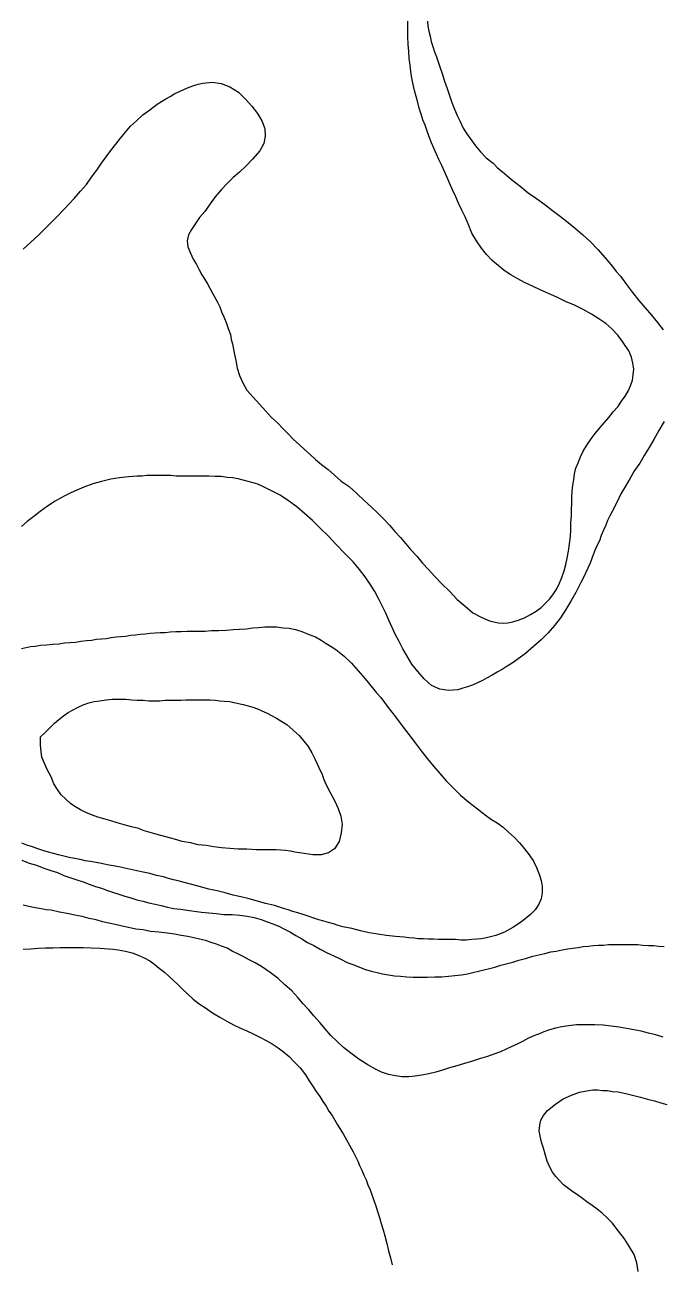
# Model space of a CAD drawing. Header units: inches. Extents: x 401374 to 405300, y 6332180 to 6336621.
# Drawn here: x 403706.3 to 403845.4, y 6335778.4 to 6336048.7 of the extents above; entities that cross this region are included whole.
import ezdxf

# ---------------------------------------------------------------- set-up
doc = ezdxf.new("R2010")
doc.units = ezdxf.units.IN
doc.header["$MEASUREMENT"] = 0

msp = doc.modelspace()

# ---------------------------------------------------------------- linework, layer by layer
for points in [[(403706, 6335999.8), (403707.7, 6336001.3), (403709.5, 6336003), (403711.3, 6336004.8), (403713.1, 6336006.6), (403715, 6336008.6), (403716, 6336009.7), (403717.1, 6336010.8), (403718.5, 6336012.4), (403719.8, 6336013.9), (403720.9, 6336015.5), (403722.1, 6336017), (403723.1, 6336018.5), (403724.1, 6336019.9), (403725.1, 6336021.3), (403726.2, 6336022.7), (403727.2, 6336024), (403728.3, 6336025.3), (403729.4, 6336026.6), (403730.7, 6336027.8), (403732.1, 6336029.1), (403733.6, 6336030.2), (403735.2, 6336031.4), (403737.1, 6336032.6), (403738.1, 6336033.1), (403739.1, 6336033.7), (403740.1, 6336034.2), (403741.2, 6336034.7), (403742.2, 6336035.1), (403743.2, 6336035.5), (403744.2, 6336035.8), (403745.2, 6336036), (403747.2, 6336036.2), (403749.2, 6336035.9), (403751.1, 6336035.2), (403753, 6336034), (403754.5, 6336032.5), (403755.9, 6336031), (403757.1, 6336029.4), (403758.1, 6336027.8), (403758.7, 6336026.1), (403758.8, 6336024.4), (403758.5, 6336022.8), (403757.6, 6336021.2), (403756, 6336019.4), (403754.6, 6336017.9), (403753.2, 6336016.6), (403751.8, 6336015.4), (403750.5, 6336014.1), (403749.2, 6336012.7), (403747.9, 6336011.2), (403746.6, 6336009.4), (403745.6, 6336008), (403744.5, 6336006.7), (403743.6, 6336005.4), (403742.7, 6336004.1), (403742.1, 6336002.9), (403741.8, 6336001.6), (403741.9, 6336000.3), (403742.5, 6335998.9), (403743.1, 6335997.6), (403743.8, 6335996.4), (403744.4, 6335995.3), (403745, 6335994.2), (403745.6, 6335993.2), (403746.2, 6335992.2), (403747.3, 6335990.2), (403748.4, 6335988.2), (403748.9, 6335987.2), (403749.3, 6335986.1), (403749.8, 6335985), (403750.3, 6335983.8), (403750.7, 6335982.5), (403751.2, 6335981.2), (403751.4, 6335980.1), (403751.7, 6335979.1), (403752, 6335977.2), (403752.4, 6335975.5), (403752.7, 6335973.8), (403753.2, 6335972.2), (403753.9, 6335970.6), (403754.8, 6335969), (403756.2, 6335967.5), (403757.6, 6335965.9), (403758.9, 6335964.5), (403760.2, 6335963.1), (403761.5, 6335961.9), (403762.7, 6335960.6), (403763.8, 6335959.5), (403765, 6335958.3), (403766.2, 6335957.2), (403767.4, 6335956.1), (403768.6, 6335955), (403769.8, 6335953.9), (403771.1, 6335952.8), (403772.5, 6335951.7), (403773.9, 6335950.5), (403775.4, 6335949.2), (403777.1, 6335948), (403778.8, 6335946.5), (403780.4, 6335945), (403781.9, 6335943.6), (403783.3, 6335942.3), (403784.7, 6335940.9), (403785.9, 6335939.6), (403787.1, 6335938.2), (403788.3, 6335936.9), (403789.5, 6335935.5), (403790.6, 6335934.2), (403791.9, 6335932.8), (403793.1, 6335931.3), (403794.4, 6335929.9), (403795.8, 6335928.4), (403797.3, 6335926.8), (403799, 6335925.2), (403800.7, 6335923.4), (403802.4, 6335921.9), (403804.1, 6335920.5), (403805.9, 6335919.5), (403807.7, 6335918.7), (403809.6, 6335918.3), (403810.7, 6335918.2), (403811.7, 6335918.3), (403812.8, 6335918.5), (403814, 6335918.9), (403815.4, 6335919.4), (403816.7, 6335920.1), (403817.9, 6335920.8), (403819, 6335921.6), (403820.9, 6335923.5), (403821.7, 6335924.6), (403822.4, 6335925.7), (403823, 6335926.9), (403823.5, 6335928.2), (403824, 6335929.6), (403824.4, 6335931), (403824.7, 6335932.4), (403825, 6335933.9), (403825.2, 6335935.5), (403825.4, 6335937.1), (403825.5, 6335938.6), (403825.5, 6335940.1), (403825.6, 6335941.6), (403825.6, 6335943), (403825.7, 6335944.4), (403825.7, 6335945.7), (403825.8, 6335947), (403825.9, 6335948.3), (403826.1, 6335949.5), (403826.3, 6335950.8), (403826.6, 6335952), (403827.1, 6335953.2), (403827.6, 6335954.5), (403828.2, 6335955.7), (403829, 6335957), (403829.9, 6335958.4), (403830.8, 6335959.6), (403831.8, 6335960.8), (403832.8, 6335962), (403833.8, 6335963.1), (403834.7, 6335964.3), (403835.7, 6335965.4), (403836.5, 6335966.6), (403837.3, 6335967.7), (403838, 6335968.8), (403838.5, 6335970), (403838.9, 6335971.2), (403839.1, 6335972.4), (403839.2, 6335973.6), (403839, 6335974.9), (403838.7, 6335976.2), (403838.1, 6335977.6), (403836.9, 6335979.4), (403835.7, 6335981), (403834.4, 6335982.4), (403833.1, 6335983.6), (403831.6, 6335984.6), (403830, 6335985.6), (403828.2, 6335986.6), (403826.3, 6335987.6), (403824.3, 6335988.4), (403822.4, 6335989.3), (403820.6, 6335990.1), (403818.8, 6335990.9), (403817.1, 6335991.7), (403815.4, 6335992.5), (403813.9, 6335993.3), (403812.4, 6335994.2), (403810.9, 6335995.1), (403809.6, 6335996.2), (403808.3, 6335997.3), (403807.1, 6335998.6), (403806, 6336000), (403804.9, 6336001.6), (403803.9, 6336003.3), (403803.1, 6336005.3), (403802.4, 6336006.8), (403801.7, 6336008.3), (403801, 6336009.8), (403800.4, 6336011.2), (403799.7, 6336012.6), (403799.1, 6336014), (403798.5, 6336015.4), (403797.9, 6336016.7), (403797.3, 6336018), (403796.7, 6336019.3), (403796.2, 6336020.5), (403795.6, 6336021.8), (403795.1, 6336023), (403794.6, 6336024.3), (403794.1, 6336025.5), (403793.7, 6336026.8), (403793.2, 6336028), (403792.8, 6336029.2), (403792.4, 6336030.5), (403792.1, 6336031.8), (403791.7, 6336033.1), (403791.4, 6336034.4), (403791.1, 6336035.7), (403790.8, 6336037.1), (403790.6, 6336038.5), (403790.4, 6336039.9), (403790.2, 6336041.4), (403790.1, 6336042.9), (403790, 6336044.5), (403789.9, 6336046.1), (403789.9, 6336047.7), (403789.9, 6336049.5)], [(403794.2, 6336049.5), (403794.3, 6336048.4), (403794.5, 6336047.3), (403794.8, 6336046.2), (403795, 6336045.1), (403795.4, 6336044), (403795.7, 6336042.8), (403796.2, 6336041.7), (403796.8, 6336039.8), (403797.4, 6336038.1), (403797.9, 6336036.4), (403798.5, 6336034.8), (403799, 6336033.3), (403799.5, 6336031.8), (403800.1, 6336030.3), (403800.7, 6336028.9), (403801.3, 6336027.6), (403802, 6336026.2), (403802.8, 6336024.9), (403803.7, 6336023.6), (403804.7, 6336022.3), (403805.8, 6336021), (403807, 6336019.7), (403808.5, 6336018.5), (403809.5, 6336017.5), (403810.5, 6336016.7), (403812.5, 6336015), (403814.4, 6336013.5), (403816.2, 6336012.1), (403818, 6336010.8), (403819.8, 6336009.5), (403821.5, 6336008.2), (403823.2, 6336006.9), (403824.9, 6336005.6), (403826.5, 6336004.3), (403828.1, 6336002.9), (403829.8, 6336001.4), (403831.4, 6335999.7), (403833, 6335997.9), (403834.6, 6335996), (403835.4, 6335994.9), (403836.3, 6335993.9), (403837.6, 6335992.1), (403838.9, 6335990.3), (403840.3, 6335988.6), (403841.7, 6335987), (403843.1, 6335985.4), (403844.4, 6335983.8), (403845.6, 6335982.2)], [(403845.8, 6335962.2), (403844.7, 6335960.2), (403843.6, 6335958.3), (403842.6, 6335956.5), (403841.5, 6335954.8), (403840.5, 6335953.1), (403839.4, 6335951.5), (403838.4, 6335949.8), (403837.4, 6335948.1), (403836.4, 6335946.4), (403835.5, 6335944.5), (403834.5, 6335942.6), (403834, 6335941.6), (403833.5, 6335940.6), (403833.1, 6335939.6), (403832.6, 6335938.5), (403832.1, 6335937.3), (403831.7, 6335936.2), (403831.1, 6335934.9), (403830.6, 6335933.7), (403830.1, 6335932.5), (403829.7, 6335931.3), (403829.2, 6335930.2), (403828.7, 6335929.1), (403828.2, 6335928), (403827.6, 6335926.9), (403827.1, 6335925.9), (403826.6, 6335924.9), (403825.5, 6335923), (403824.4, 6335921.2), (403823.2, 6335919.4), (403821.9, 6335917.7), (403820.5, 6335916.1), (403819, 6335914.6), (403817.3, 6335913.1), (403815.6, 6335911.6), (403813.7, 6335910.2), (403812.7, 6335909.5), (403811.6, 6335908.8), (403810.5, 6335908.1), (403809.4, 6335907.5), (403808.3, 6335906.9), (403807.2, 6335906.3), (403806.2, 6335905.7), (403805.1, 6335905.2), (403804, 6335904.7), (403802.9, 6335904.3), (403801.9, 6335904), (403800.8, 6335903.7), (403799.8, 6335903.6), (403798.8, 6335903.5), (403796.9, 6335903.8), (403795.1, 6335904.6), (403793.5, 6335906.1), (403792.1, 6335907.7), (403790.8, 6335909.3), (403789.8, 6335911), (403788.8, 6335912.6), (403788, 6335914.2), (403787.2, 6335915.7), (403786.5, 6335917.3), (403785.8, 6335918.9), (403785.1, 6335920.4), (403784.3, 6335922), (403783.5, 6335923.6), (403782.7, 6335925.1), (403781.7, 6335926.7), (403780.6, 6335928.3), (403779.4, 6335929.9), (403778, 6335931.6), (403776.1, 6335933.5), (403774.3, 6335935.4), (403772.6, 6335937.2), (403770.8, 6335938.9), (403769.1, 6335940.6), (403767.4, 6335942.1), (403765.7, 6335943.6), (403763.9, 6335944.9), (403762.1, 6335946.1), (403760.2, 6335947.1), (403758.3, 6335948), (403757.2, 6335948.5), (403756.2, 6335948.8), (403755.1, 6335949.1), (403754, 6335949.4), (403752.9, 6335949.7), (403751.7, 6335949.9), (403750.5, 6335950), (403749.2, 6335950.2), (403747.9, 6335950.2), (403746.6, 6335950.3), (403745.3, 6335950.3), (403744, 6335950.3), (403742.8, 6335950.3), (403741.6, 6335950.3), (403740.5, 6335950.3), (403739.4, 6335950.3), (403738.2, 6335950.4), (403737.2, 6335950.4), (403736.1, 6335950.4), (403735, 6335950.4), (403734, 6335950.4), (403733, 6335950.4), (403731.9, 6335950.3), (403730.9, 6335950.3), (403729, 6335950.1), (403727, 6335949.9), (403725.1, 6335949.6), (403723.1, 6335949.1), (403721.2, 6335948.6), (403719.2, 6335947.9), (403718.2, 6335947.4), (403717.2, 6335947), (403716.1, 6335946.5), (403715.1, 6335946), (403714, 6335945.4), (403713, 6335944.8), (403711.3, 6335943.7), (403709.7, 6335942.6), (403708.3, 6335941.5), (403706.9, 6335940.4), (403705.6, 6335939.3)], [(403705.6, 6335912.7), (403707.6, 6335913.1), (403708.6, 6335913.2), (403709.8, 6335913.4), (403711.1, 6335913.5), (403712.5, 6335913.6), (403713.8, 6335913.7), (403715, 6335913.9), (403716.2, 6335914), (403717.4, 6335914.1), (403718.6, 6335914.3), (403719.8, 6335914.4), (403720.9, 6335914.5), (403722, 6335914.7), (403723.1, 6335914.8), (403724.1, 6335914.9), (403725.2, 6335915.1), (403726.3, 6335915.2), (403727.3, 6335915.3), (403728.4, 6335915.4), (403729.4, 6335915.6), (403730.5, 6335915.7), (403731.5, 6335915.8), (403732.6, 6335915.9), (403733.7, 6335916), (403734.8, 6335916.1), (403735.9, 6335916.2), (403737, 6335916.2), (403738.1, 6335916.3), (403739.3, 6335916.4), (403740.5, 6335916.4), (403741.8, 6335916.5), (403743, 6335916.5), (403744.3, 6335916.5), (403745.7, 6335916.5), (403747.1, 6335916.6), (403748.7, 6335916.6), (403750.3, 6335916.7), (403751.8, 6335916.8), (403753.2, 6335916.9), (403754.7, 6335917), (403756, 6335917.2), (403757.4, 6335917.3), (403758.7, 6335917.4), (403760, 6335917.4), (403761.3, 6335917.4), (403762.7, 6335917.2), (403764, 6335917.1), (403765.4, 6335916.8), (403766.8, 6335916.4), (403768.2, 6335915.8), (403769.8, 6335915.2), (403771, 6335914.5), (403772.1, 6335913.8), (403773.2, 6335913.1), (403774.2, 6335912.5), (403776, 6335911), (403777.6, 6335909.5), (403779.1, 6335907.8), (403780.6, 6335906.1), (403782.2, 6335904.1), (403783.1, 6335903), (403784, 6335902), (403784.8, 6335900.9), (403785.6, 6335899.8), (403786.4, 6335898.8), (403787.2, 6335897.8), (403788.7, 6335895.8), (403790.1, 6335893.9), (403791.5, 6335892.1), (403792.8, 6335890.4), (403794.1, 6335888.7), (403795.5, 6335887), (403796.9, 6335885.4), (403798.3, 6335883.8), (403799.8, 6335882.3), (403801.4, 6335880.7), (403803.2, 6335879.2), (403805.1, 6335877.7), (403806.1, 6335876.9), (403807.1, 6335876.2), (403808.2, 6335875.4), (403809.4, 6335874.7), (403810.7, 6335873.7), (403811.9, 6335872.6), (403813.2, 6335871.5), (403814.3, 6335870.3), (403815.4, 6335869), (403816.4, 6335867.7), (403817.3, 6335866.3), (403818, 6335864.9), (403818.6, 6335863.5), (403819, 6335862.1), (403819.2, 6335860.8), (403819.2, 6335859.4), (403819, 6335858.1), (403818.5, 6335856.9), (403817.7, 6335855.7), (403816.7, 6335854.7), (403814.7, 6335853.1), (403812.8, 6335851.8), (403811, 6335850.8), (403809.1, 6335850.1), (403807.1, 6335849.6), (403806, 6335849.4), (403805, 6335849.3), (403803.9, 6335849.2), (403802.7, 6335849.1), (403801.5, 6335849.1), (403800.3, 6335849.2), (403799, 6335849.2), (403797.8, 6335849.2), (403796.6, 6335849.2), (403795.5, 6335849.3), (403794.4, 6335849.3), (403793.3, 6335849.4), (403792.2, 6335849.4), (403791.2, 6335849.5), (403790.1, 6335849.6), (403789.1, 6335849.7), (403787.2, 6335849.9), (403785.2, 6335850.1), (403783.4, 6335850.4), (403781.5, 6335850.7), (403779.6, 6335851.1), (403777.7, 6335851.6), (403775.7, 6335852), (403774.7, 6335852.3), (403773.7, 6335852.6), (403772.6, 6335852.9), (403771.6, 6335853.2), (403770.5, 6335853.5), (403769.4, 6335853.9), (403768.2, 6335854.3), (403767.1, 6335854.7), (403765.9, 6335855), (403764.8, 6335855.3), (403763.8, 6335855.7), (403762.8, 6335856), (403760.8, 6335856.6), (403758.9, 6335857.1), (403757.1, 6335857.6), (403755.3, 6335858.1), (403753.5, 6335858.5), (403751.8, 6335858.9), (403750.1, 6335859.4), (403748.3, 6335859.8), (403746.5, 6335860.2), (403744.7, 6335860.7), (403742.8, 6335861.2), (403740.8, 6335861.7), (403739.8, 6335862), (403738.8, 6335862.2), (403737.7, 6335862.5), (403736.6, 6335862.9), (403735.1, 6335863.2), (403733.6, 6335863.6), (403732.2, 6335863.9), (403730.8, 6335864.2), (403729.5, 6335864.5), (403728.2, 6335864.8), (403726.9, 6335865.1), (403725.6, 6335865.3), (403724.3, 6335865.5), (403723.1, 6335865.8), (403721.9, 6335866), (403720.7, 6335866.2), (403719.5, 6335866.4), (403718.4, 6335866.7), (403717.2, 6335866.9), (403716, 6335867.1), (403714.9, 6335867.4), (403713.7, 6335867.7), (403712.6, 6335868), (403711.5, 6335868.3), (403710.3, 6335868.6), (403709.2, 6335869), (403708, 6335869.4), (403706.8, 6335869.8), (403705.7, 6335870.2)], [(403709.8, 6335893.4), (403710.8, 6335894.4), (403711.8, 6335895.4), (403712.8, 6335896.4), (403713.8, 6335897.2), (403714.8, 6335898), (403715.8, 6335898.7), (403716.9, 6335899.3), (403718, 6335899.9), (403719.1, 6335900.4), (403720.3, 6335900.8), (403721.5, 6335901.1), (403722.7, 6335901.3), (403724.1, 6335901.5), (403725.4, 6335901.6), (403726.8, 6335901.6), (403728.4, 6335901.6), (403729.7, 6335901.5), (403730.9, 6335901.4), (403732.2, 6335901.4), (403733.4, 6335901.3), (403734.6, 6335901.3), (403735.8, 6335901.3), (403737, 6335901.4), (403738.2, 6335901.4), (403739.3, 6335901.4), (403740.4, 6335901.4), (403741.5, 6335901.5), (403742.6, 6335901.5), (403743.7, 6335901.5), (403744.7, 6335901.5), (403745.8, 6335901.5), (403746.8, 6335901.5), (403747.9, 6335901.4), (403748.9, 6335901.3), (403749.9, 6335901.2), (403751, 6335901.1), (403752, 6335900.9), (403753, 6335900.7), (403754, 6335900.5), (403755.1, 6335900.2), (403756.1, 6335899.9), (403757.1, 6335899.5), (403758.1, 6335899.1), (403759.2, 6335898.6), (403760.2, 6335898.1), (403761.3, 6335897.5), (403762.4, 6335896.8), (403763.5, 6335896.1), (403764.9, 6335894.9), (403766.2, 6335893.7), (403767.2, 6335892.5), (403768.2, 6335891.3), (403769, 6335889.9), (403769.7, 6335888.5), (403770.4, 6335886.9), (403771.2, 6335885.2), (403771.6, 6335884.1), (403772, 6335883.1), (403773, 6335881.3), (403773.9, 6335879.5), (403774.7, 6335877.8), (403775.3, 6335876.1), (403775.6, 6335874.4), (403775.4, 6335872.5), (403774.9, 6335870.6), (403773.9, 6335869), (403772.6, 6335868.1), (403771, 6335867.7), (403769.2, 6335867.7), (403767.3, 6335868), (403766.3, 6335868.1), (403765.3, 6335868.3), (403764.3, 6335868.5), (403763.2, 6335868.6), (403762.2, 6335868.7), (403761.2, 6335868.8), (403760, 6335868.8), (403758.9, 6335868.8), (403757.9, 6335868.8), (403756.8, 6335868.8), (403754.8, 6335868.9), (403752.9, 6335868.9), (403751.1, 6335869.1), (403749.3, 6335869.2), (403747.6, 6335869.4), (403745.9, 6335869.7), (403744.2, 6335869.9), (403742.5, 6335870.3), (403740.7, 6335870.6), (403739, 6335871.1), (403737.1, 6335871.6), (403735.2, 6335872.1), (403733.2, 6335872.7), (403732.2, 6335873), (403731.2, 6335873.4), (403729.6, 6335873.8), (403728, 6335874.2), (403726.5, 6335874.7), (403725.1, 6335875.1), (403723.6, 6335875.5), (403722.3, 6335875.9), (403720.9, 6335876.4), (403719.7, 6335876.9), (403718.5, 6335877.5), (403717.3, 6335878.2), (403716.3, 6335878.9), (403715.3, 6335879.8), (403714.3, 6335880.8), (403713.5, 6335881.9), (403712.7, 6335883.2), (403712.1, 6335884.7), (403711.2, 6335886.3), (403710.5, 6335888), (403710.1, 6335889), (403709.9, 6335890.2), (403709.8, 6335891.6), (403709.8, 6335893.4)], [(403705.7, 6335866.5), (403707.3, 6335865.9), (403708.9, 6335865.4), (403710.5, 6335864.8), (403712, 6335864.3), (403713.5, 6335863.8), (403714.9, 6335863.2), (403716.4, 6335862.7), (403717.7, 6335862.2), (403719.1, 6335861.8), (403720.4, 6335861.3), (403721.8, 6335860.8), (403723.1, 6335860.4), (403724.4, 6335859.9), (403725.7, 6335859.5), (403726.9, 6335859.1), (403728.2, 6335858.7), (403729.5, 6335858.3), (403730.8, 6335857.9), (403732.1, 6335857.6), (403733.4, 6335857.2), (403734.8, 6335856.9), (403736.1, 6335856.6), (403737.5, 6335856.3), (403738.9, 6335856), (403740.3, 6335855.8), (403741.8, 6335855.6), (403743.3, 6335855.4), (403744.9, 6335855.2), (403746.5, 6335855), (403748.1, 6335854.9), (403749.8, 6335854.7), (403751.6, 6335854.7), (403753.3, 6335854.5), (403754.9, 6335854.3), (403756.4, 6335854), (403757.9, 6335853.6), (403759.2, 6335853.1), (403760.5, 6335852.6), (403761.8, 6335852.1), (403763, 6335851.5), (403764.3, 6335850.8), (403765.5, 6335850.1), (403766.8, 6335849.4), (403768, 6335848.6), (403769.4, 6335847.9), (403770.8, 6335847.1), (403772.3, 6335846.3), (403773.9, 6335845.6), (403775.3, 6335844.9), (403776.7, 6335844.2), (403778.1, 6335843.7), (403779.4, 6335843.2), (403780.7, 6335842.7), (403781.9, 6335842.3), (403783.2, 6335842), (403784.4, 6335841.7), (403785.7, 6335841.5), (403787, 6335841.3), (403788.3, 6335841.2), (403789.7, 6335841.1), (403791.1, 6335841), (403792.6, 6335841), (403794.1, 6335841), (403795.8, 6335841.1), (403797.3, 6335841.1), (403798.8, 6335841.2), (403800.2, 6335841.4), (403801.6, 6335841.5), (403802.9, 6335841.7), (403804.1, 6335842), (403805.3, 6335842.3), (403806.5, 6335842.6), (403807.7, 6335842.9), (403808.9, 6335843.2), (403810.2, 6335843.6), (403811.4, 6335843.9), (403812.8, 6335844.3), (403814.1, 6335844.7), (403815.6, 6335845.1), (403817.2, 6335845.6), (403818.5, 6335845.9), (403819.8, 6335846.2), (403821.1, 6335846.5), (403822.3, 6335846.7), (403823.6, 6335847), (403824.8, 6335847.2), (403825.9, 6335847.3), (403827.1, 6335847.5), (403828.2, 6335847.7), (403829.3, 6335847.8), (403830.4, 6335847.9), (403831.5, 6335848), (403832.6, 6335848), (403833.7, 6335848.1), (403834.7, 6335848.1), (403835.8, 6335848.1), (403836.9, 6335848.1), (403838, 6335848.1), (403839, 6335848.1), (403840.1, 6335848.1), (403841.2, 6335848), (403842.4, 6335847.9), (403843.5, 6335847.9), (403844.6, 6335847.8), (403845.8, 6335847.7)], [(403845.6, 6335827.9), (403844, 6335828.4), (403842.4, 6335828.8), (403840.8, 6335829.2), (403839.2, 6335829.5), (403837.6, 6335829.8), (403836, 6335830.1), (403834.3, 6335830.3), (403832.5, 6335830.5), (403830.7, 6335830.6), (403828.7, 6335830.6), (403827.7, 6335830.6), (403826.7, 6335830.6), (403825, 6335830.4), (403823.5, 6335830.2), (403822.1, 6335829.9), (403820.8, 6335829.5), (403819.6, 6335829.1), (403818.4, 6335828.6), (403817.2, 6335828.1), (403816.1, 6335827.6), (403814.9, 6335827), (403813.8, 6335826.4), (403812.6, 6335825.9), (403811.4, 6335825.3), (403810.1, 6335824.7), (403808.7, 6335824.2), (403807.3, 6335823.7), (403805.8, 6335823.3), (403804, 6335822.7), (403802.3, 6335822.2), (403800.6, 6335821.7), (403799, 6335821.2), (403797.5, 6335820.7), (403796, 6335820.3), (403794.5, 6335819.9), (403793, 6335819.6), (403791.5, 6335819.4), (403790.1, 6335819.3), (403788.6, 6335819.3), (403787.2, 6335819.5), (403785.7, 6335819.8), (403784.2, 6335820.3), (403782.7, 6335821), (403781.2, 6335821.9), (403779.2, 6335823.1), (403777.5, 6335824.4), (403775.9, 6335825.7), (403774.5, 6335827), (403773.1, 6335828.3), (403771.9, 6335829.7), (403770.7, 6335831.1), (403769.5, 6335832.5), (403768.3, 6335833.9), (403767.1, 6335835.2), (403765.9, 6335836.6), (403764.6, 6335838), (403763.1, 6335839.3), (403761.6, 6335840.7), (403759.9, 6335842), (403758, 6335843.3), (403756.6, 6335844.1), (403755.3, 6335844.8), (403754, 6335845.5), (403752.8, 6335846.1), (403751.6, 6335846.7), (403750.5, 6335847.3), (403749.3, 6335847.8), (403748.2, 6335848.2), (403747, 6335848.6), (403745.8, 6335849), (403744.5, 6335849.3), (403743.2, 6335849.6), (403741.9, 6335849.9), (403740.5, 6335850.1), (403739, 6335850.4), (403737.5, 6335850.6), (403735.6, 6335850.8), (403733.8, 6335851), (403732.2, 6335851.3), (403730.6, 6335851.5), (403729, 6335851.8), (403727.6, 6335852.1), (403726.1, 6335852.5), (403724.7, 6335852.8), (403723.3, 6335853.1), (403721.9, 6335853.5), (403720.4, 6335853.8), (403718.9, 6335854.2), (403717.3, 6335854.5), (403715.6, 6335854.9), (403713.9, 6335855.2), (403712.1, 6335855.6), (403711, 6335855.7), (403709.9, 6335855.9), (403707.9, 6335856.3), (403706, 6335856.7)], [(403706, 6335847.1), (403707.7, 6335847.2), (403709.3, 6335847.3), (403710.9, 6335847.4), (403712.5, 6335847.4), (403714.1, 6335847.5), (403715.7, 6335847.5), (403717.4, 6335847.5), (403719.1, 6335847.5), (403720.8, 6335847.4), (403722.7, 6335847.3), (403724.6, 6335847.2), (403725.6, 6335847.1), (403726.7, 6335847), (403728.3, 6335846.7), (403729.8, 6335846.3), (403731.1, 6335845.8), (403732.4, 6335845.2), (403733.6, 6335844.6), (403734.7, 6335843.8), (403735.7, 6335843), (403736.8, 6335842.1), (403737.8, 6335841.2), (403738.8, 6335840.3), (403739.8, 6335839.3), (403740.8, 6335838.3), (403741.9, 6335837.3), (403743.1, 6335836.2), (403744.4, 6335835.2), (403745.8, 6335834.3), (403747.3, 6335833.2), (403748.9, 6335832.3), (403750.4, 6335831.4), (403751.9, 6335830.6), (403753.4, 6335829.9), (403754.8, 6335829.3), (403756.3, 6335828.6), (403757.6, 6335827.9), (403759, 6335827.2), (403760.3, 6335826.5), (403761.6, 6335825.6), (403762.8, 6335824.7), (403764, 6335823.7), (403765.2, 6335822.5), (403766.4, 6335821.2), (403767.6, 6335819.7), (403768.4, 6335818.4), (403769.1, 6335817.3), (403769.9, 6335816.1), (403770.7, 6335815), (403771.4, 6335813.9), (403772.1, 6335812.9), (403772.7, 6335811.8), (403773.4, 6335810.8), (403774, 6335809.8), (403774.6, 6335808.8), (403775.8, 6335806.8), (403776.9, 6335804.9), (403778, 6335802.9), (403779, 6335800.9), (403779.4, 6335799.9), (403779.9, 6335798.9), (403780.3, 6335797.8), (403780.8, 6335796.8), (403781.2, 6335795.7), (403781.7, 6335794.6), (403782.1, 6335793.4), (403782.5, 6335792.3), (403782.9, 6335791.1), (403783.3, 6335789.9), (403783.7, 6335788.6), (403784.1, 6335787.3), (403784.5, 6335785.9), (403784.9, 6335784.6), (403785.3, 6335782.9), (403785.7, 6335781.3), (403786.1, 6335779.8), (403786.5, 6335778.3)], [(403840.2, 6335776.8), (403839.9, 6335778.7), (403839.3, 6335780.5), (403838.3, 6335782.2), (403837.2, 6335783.9), (403835.9, 6335785.6), (403834.5, 6335787.4), (403833.4, 6335788.5), (403832.3, 6335789.5), (403831.2, 6335790.4), (403830.1, 6335791.2), (403829, 6335792), (403828, 6335792.7), (403826.9, 6335793.5), (403825.9, 6335794.2), (403823.9, 6335795.7), (403822.2, 6335797.5), (403821.5, 6335798.5), (403820.9, 6335799.6), (403820.3, 6335800.9), (403819.9, 6335802.4), (403819.5, 6335803.7), (403819.1, 6335805), (403818.8, 6335806.3), (403818.6, 6335807.5), (403818.7, 6335808.7), (403818.9, 6335809.8), (403819.5, 6335810.8), (403820.4, 6335811.9), (403822.1, 6335813.3), (403823.8, 6335814.5), (403825.6, 6335815.3), (403827.4, 6335815.9), (403829.3, 6335816.3), (403830.3, 6335816.4), (403831.3, 6335816.4), (403832.4, 6335816.3), (403833.5, 6335816.3), (403834.6, 6335816.1), (403835.8, 6335816), (403837.5, 6335815.6), (403839.2, 6335815.2), (403840.7, 6335814.8), (403842.2, 6335814.4), (403843.7, 6335814), (403845.1, 6335813.6), (403846.4, 6335813.2)]]:
    msp.add_lwpolyline(points)

doc.saveas('drawing.dxf')
